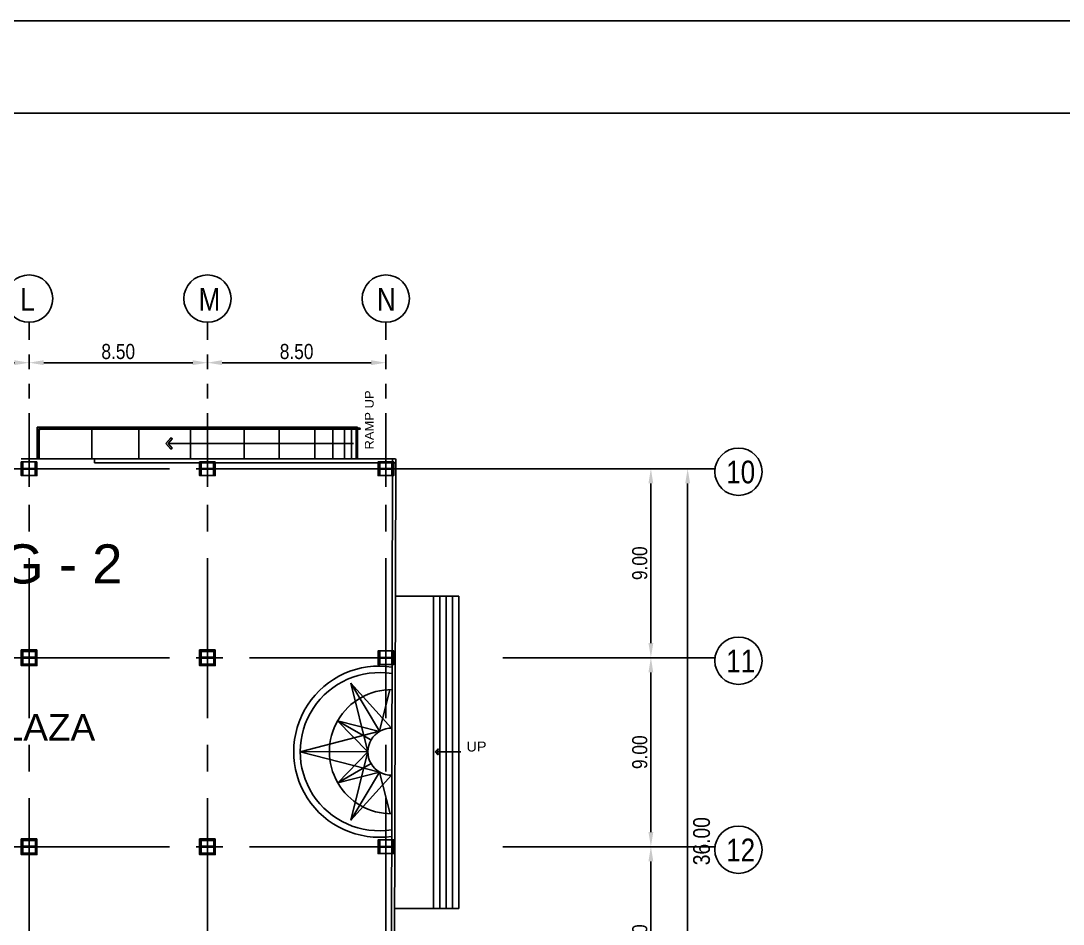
# Model space of a CAD drawing. Header units: millimetres. Extents: x 2148 to 2681, y 758 to 986.
# Drawn here: x 2197.38 to 2222.21, y 888.53 to 910.04 of the extents above; entities that cross this region are included whole.
import ezdxf

# ---------------------------------------------------------------- set-up
doc = ezdxf.new("R2010")
doc.units = ezdxf.units.MM
doc.linetypes.add('CENTER2', pattern=[28.575, 19.05, -3.175, 3.175, -3.175])
doc.linetypes.add('PHANTOMX2', pattern=[5, 2.5, -0.5, 0.5, -0.5, 0.5, -0.5])
for name, color, linetype in [("arch'l plan-pl", 8, 'Continuous'), ('cladding', 2, 'Continuous'), ('COL-EX', 2, 'Continuous'), ('COL-IN', 2, 'Continuous'), ('D', 1, 'Continuous'), ('DIM', 20, 'Continuous'), ('ELAYOUT', 4, 'Continuous'), ('FIXTURE', 1, 'Continuous'), ('grid', 241, 'PHANTOMX2'), ('HATCH', 8, 'Continuous'), ('S_GRID LINES', 252, 'Continuous'), ('TEXT', 6, 'Continuous'), ('wall', 4, 'Continuous'), ('WLINE', 7, 'Continuous')]:
    doc.layers.add(name, color=color, linetype=linetype)
doc.styles.add('ARIALNW', font='ARIALN.TTF')
doc.styles.add('MMTX$0$ESMX$0$X-OPTA1D', font='x-opta1d')
doc.styles.add('SWISS', font='swissl.ttf')
doc.dimstyles.new('DIM 200', dxfattribs={"dimtxt": 0.36, "dimasz": 0.35, "dimexe": 0.1, "dimexo": 0, "dimgap": 0.08, "dimtad": 1, "dimlfac": 2, "dimrnd": 0.005, "dimzin": 1, "dimdsep": 46, "dimtxsty": 'ARIALNW', "dimcen": 0.09, "dimclrd": 6, "dimclre": 6, "dimclrt": 13, "dimadec": 0, "dimazin": 0, "dimtfac": 1, "dimtofl": 0, "dimtmove": 2, "dimatfit": 3, "dimfxl": 1, "dimtolj": 1, "dimtzin": 0, "dimarcsym": 0})

# ---------------------------------------------------------------- blocks, each defined once
blk = doc.blocks.new('A$C1DB67A09')
at = {"layer": 'Defpoints', "ltscale": 0.5, "elevation": 0}
blk.add_lwpolyline([(7.292, -83.48), (108.892, -83.48), (108.892, -7.28), (7.292, -7.28)], close=True, dxfattribs=at)
at = {"layer": 'wall', "color": 16, "linetype": 'ByBlock', "ltscale": 1.5, "elevation": 0}
blk.add_lwpolyline([(9.492, -81.28), (106.692, -81.28), (106.692, -9.48), (9.492, -9.48)], close=True, dxfattribs=at)
blk = doc.blocks.new('*D2194')
at = {"layer": 'D', "color": 6, "lineweight": -2, "ltscale": 0.5, "transparency": 16777216}
for p, q in [((2205.203, 899.373), (2213.364, 899.373)), ((2213.264, 899.023), (2213.264, 881.723)), ((2207.326, 881.373), (2213.364, 881.373))]:
    blk.add_line(p, q, dxfattribs=at)
at = {"layer": 'D', "color": 6, "ltscale": 0.5, "transparency": 16777216}
for points in [[(2213.206, 899.023), (2213.323, 899.023), (2213.264, 899.373)], [(2213.206, 881.723), (2213.323, 881.723), (2213.264, 881.373)]]:
    blk.add_solid(points, dxfattribs=at)
at = {"layer": 'Defpoints', "color": 0, "ltscale": 0.5, "transparency": 16777216}
for p in [(2205.203, 899.373, 0), (2207.326, 881.373, 0), (2213.264, 881.373)]:
    blk.add_point(p, dxfattribs=at)
at = {"layer": 'D', "color": 13, "ltscale": 0.5, "transparency": 16777216, "insert": (2213.598, 890.505), "char_height": 0.4, "attachment_point": 5, "rotation": 90, "style": 'ARIALNW'}
blk.add_mtext('\\A1;36.00', dxfattribs=at)
blk = doc.blocks.new('*D2197')
at = {"layer": 'Defpoints', "color": 0, "linetype": 'ByBlock', "ltscale": 0.5, "transparency": 16777216}
for p in [(2193.321, 901.899, 0), (2197.573, 901.899, 0), (2197.573, 901.899)]:
    blk.add_point(p, dxfattribs=at)
at = {"layer": 'ELAYOUT', "color": 6, "linetype": 'ByBlock', "lineweight": -2, "ltscale": 0.5, "transparency": 16777216}
for p, q in [((2193.321, 901.899), (2193.321, 901.999)), ((2197.573, 901.899), (2197.573, 901.999)), ((2193.671, 901.899), (2197.223, 901.899))]:
    blk.add_line(p, q, dxfattribs=at)
at = {"layer": 'ELAYOUT', "color": 6, "linetype": 'ByBlock', "ltscale": 0.5, "transparency": 16777216}
for points in [[(2193.671, 901.958), (2193.671, 901.841), (2193.321, 901.899)], [(2197.223, 901.958), (2197.223, 901.841), (2197.573, 901.899)]]:
    blk.add_solid(points, dxfattribs=at)
at = {"layer": 'ELAYOUT', "color": 13, "linetype": 'ByBlock', "ltscale": 0.5, "transparency": 16777216, "insert": (2195.447, 902.163), "char_height": 0.36, "attachment_point": 5, "style": 'ARIALNW'}
blk.add_mtext('\\A1;8.50', dxfattribs=at)
blk = doc.blocks.new('*D2198')
at = {"layer": 'Defpoints', "color": 0, "linetype": 'ByBlock', "ltscale": 0.5, "transparency": 16777216}
for p in [(2197.573, 901.899, 0), (2201.822, 901.899, 0), (2201.822, 901.899)]:
    blk.add_point(p, dxfattribs=at)
at = {"layer": 'ELAYOUT', "color": 6, "linetype": 'ByBlock', "lineweight": -2, "ltscale": 0.5, "transparency": 16777216}
for p, q in [((2197.573, 901.899), (2197.573, 901.999)), ((2201.822, 901.899), (2201.822, 901.999)), ((2197.923, 901.899), (2201.472, 901.899))]:
    blk.add_line(p, q, dxfattribs=at)
at = {"layer": 'ELAYOUT', "color": 6, "linetype": 'ByBlock', "ltscale": 0.5, "transparency": 16777216}
for points in [[(2197.923, 901.958), (2197.923, 901.841), (2197.573, 901.899)], [(2201.472, 901.958), (2201.472, 901.841), (2201.822, 901.899)]]:
    blk.add_solid(points, dxfattribs=at)
at = {"layer": 'ELAYOUT', "color": 13, "linetype": 'ByBlock', "ltscale": 0.5, "transparency": 16777216, "insert": (2199.697, 902.163), "char_height": 0.36, "attachment_point": 5, "style": 'ARIALNW'}
blk.add_mtext('\\A1;8.50', dxfattribs=at)
blk = doc.blocks.new('*D2199')
at = {"layer": 'Defpoints', "color": 0, "linetype": 'ByBlock', "ltscale": 0.5, "transparency": 16777216}
for p in [(2201.822, 901.899, 0), (2206.072, 901.899, 0), (2206.072, 901.899)]:
    blk.add_point(p, dxfattribs=at)
at = {"layer": 'ELAYOUT', "color": 6, "linetype": 'ByBlock', "lineweight": -2, "ltscale": 0.5, "transparency": 16777216}
for p, q in [((2201.822, 901.899), (2201.822, 901.999)), ((2206.072, 901.899), (2206.072, 901.999)), ((2202.172, 901.899), (2205.722, 901.899))]:
    blk.add_line(p, q, dxfattribs=at)
at = {"layer": 'ELAYOUT', "color": 6, "linetype": 'ByBlock', "ltscale": 0.5, "transparency": 16777216}
for points in [[(2202.172, 901.958), (2202.172, 901.841), (2201.822, 901.899)], [(2205.722, 901.958), (2205.722, 901.841), (2206.072, 901.899)]]:
    blk.add_solid(points, dxfattribs=at)
at = {"layer": 'ELAYOUT', "color": 13, "linetype": 'ByBlock', "ltscale": 0.5, "transparency": 16777216, "insert": (2203.947, 902.163), "char_height": 0.36, "attachment_point": 5, "style": 'ARIALNW'}
blk.add_mtext('\\A1;8.50', dxfattribs=at)
blk = doc.blocks.new('*D2200')
at = {"color": 6, "lineweight": -2, "transparency": 16777216}
for p, q in [((2211.388, 899.373), (2212.488, 899.373)), ((2212.388, 899.023), (2212.388, 895.223)), ((2211.674, 894.873), (2212.488, 894.873))]:
    blk.add_line(p, q, dxfattribs=at)
at = {"color": 6, "transparency": 16777216}
for points in [[(2212.33, 899.023), (2212.446, 899.023), (2212.388, 899.373)], [(2212.33, 895.223), (2212.446, 895.223), (2212.388, 894.873)]]:
    blk.add_solid(points, dxfattribs=at)
at = {"layer": 'Defpoints', "color": 0, "transparency": 16777216}
for p in [(2211.388, 899.373, 0), (2211.674, 894.873, 0), (2212.388, 894.873)]:
    blk.add_point(p, dxfattribs=at)
at = {"color": 13, "transparency": 16777216, "insert": (2212.124, 897.123), "char_height": 0.36, "attachment_point": 5, "rotation": 90, "style": 'ARIALNW'}
blk.add_mtext('\\A1;9.00', dxfattribs=at)
blk = doc.blocks.new('*D2201')
at = {"color": 6, "lineweight": -2, "transparency": 16777216}
for p, q in [((2211.674, 894.873), (2212.488, 894.873)), ((2212.388, 894.523), (2212.388, 890.723)), ((2212.388, 890.373), (2212.488, 890.373))]:
    blk.add_line(p, q, dxfattribs=at)
at = {"color": 6, "transparency": 16777216}
for points in [[(2212.33, 894.523), (2212.446, 894.523), (2212.388, 894.873)], [(2212.33, 890.723), (2212.446, 890.723), (2212.388, 890.373)]]:
    blk.add_solid(points, dxfattribs=at)
at = {"layer": 'Defpoints', "color": 0, "transparency": 16777216}
for p in [(2211.674, 894.873, 0), (2212.388, 890.373, 0), (2212.388, 890.373)]:
    blk.add_point(p, dxfattribs=at)
at = {"color": 13, "transparency": 16777216, "insert": (2212.124, 892.623), "char_height": 0.36, "attachment_point": 5, "rotation": 90, "style": 'ARIALNW'}
blk.add_mtext('\\A1;9.00', dxfattribs=at)
blk = doc.blocks.new('*D2202')
at = {"color": 6, "lineweight": -2, "transparency": 16777216}
for p, q in [((2212.388, 890.373), (2212.488, 890.373)), ((2212.388, 890.023), (2212.388, 886.223)), ((2212.388, 885.873), (2212.488, 885.873))]:
    blk.add_line(p, q, dxfattribs=at)
at = {"color": 6, "transparency": 16777216}
for points in [[(2212.33, 890.023), (2212.446, 890.023), (2212.388, 890.373)], [(2212.33, 886.223), (2212.446, 886.223), (2212.388, 885.873)]]:
    blk.add_solid(points, dxfattribs=at)
at = {"layer": 'Defpoints', "color": 0, "transparency": 16777216}
for p in [(2212.388, 890.373, 0), (2212.388, 885.873, 0), (2212.388, 885.873)]:
    blk.add_point(p, dxfattribs=at)
at = {"color": 13, "transparency": 16777216, "insert": (2212.124, 888.123), "char_height": 0.36, "attachment_point": 5, "rotation": 90, "style": 'ARIALNW'}
blk.add_mtext('\\A1;9.00', dxfattribs=at)

msp = doc.modelspace()

# ---------------------------------------------------------------- linework, layer by layer
at = {"ltscale": 0.05}
for p, q in [((2208.8600362, 899.3728434, 0), (2213.9163777, 899.3728434, 0)), ((2207.2089501, 896.340914, 0), (2207.2089501, 888.9048269, 0)), ((2207.3589501, 896.340914, 0), (2207.3589501, 888.9048269, 0)), ((2207.5089501, 896.340914, 0), (2207.5089501, 888.9048269, 0)), ((2207.6589501, 896.340914, 0), (2207.6589501, 888.9048269, 0)), ((2207.8089501, 896.340914, 0), (2207.8089501, 888.9048269, 0)), ((2208.8600362, 894.872725, 0), (2213.9163777, 894.872725, 0)), ((2208.8600362, 890.372725, 0), (2213.9163777, 890.372725, 0))]:
    msp.add_line(p, q, dxfattribs=at)
for centre in [(2197.5740845, 903.4248266, 0.0000018), (2201.8230901, 903.4248266, 0.0000018), (2206.0720957, 903.4248266, 0.0000018), (2214.4754292, 899.3022058, 0.0000018), (2214.4754292, 894.8020874, 0.0000018), (2214.4754292, 890.3020874, 0.0000018)]:
    msp.add_circle(centre, 0.5634965)
at = {"layer": "arch'l plan-pl", "linetype": 'ByBlock', "ltscale": 0.5}
for p, q in [((2205.2407324, 894.2670096, 0), (2205.6445007, 892.6314215, 0)), ((2205.2407324, 894.2670096, 0), (2206.2058594, 893.1963022, 0)), ((2205.2407324, 894.2670096, 0), (2205.9246482, 893.1207838, 0)), ((2205.7184132, 892.9147003, 0), (2204.9221891, 893.3695248, 0)), ((2204.9221891, 893.3695248, 0), (2205.9245969, 893.1206213, 0)), ((2204.9221891, 893.3695248, 0), (2205.6439625, 892.6357611, 0)), ((2204.032962, 892.6362572, 0), (2205.9244305, 893.1206626, 0)), ((2204.032962, 892.6362572, 0), (2205.6402712, 892.6395137, 0)), ((2204.032962, 892.6362572, 0), (2205.9246497, 892.1490755, 0)), ((2205.6444912, 892.6362572, 0), (2204.9289967, 891.8911985, 0)), ((2205.2407324, 891.0028555, 0), (2205.6445007, 892.6384436, 0)), ((2205.7209982, 892.3533366, 0), (2204.9289967, 891.8911985, 0)), ((2205.9246497, 892.1490755, 0), (2204.9289967, 891.8911985, 0)), ((2205.2407324, 891.0028555, 0), (2205.9246482, 892.1490813, 0)), ((2205.2407324, 891.0028555, 0), (2206.2058594, 892.0735628, 0))]:
    msp.add_line(p, q, dxfattribs=at)
for centre, radius, start, end in [((2205.9165528, 892.6362572, 0.0000018), 2.0381282, 81.37391184, 278.35569321), ((2205.9165528, 892.6362572, 0.0000018), 1.8835909, 80.67147997, 279.05812514), ((2206.205861, 892.6362572, 0.0000018), 1.4783419, 89.41418271, 270.31542236), ((2206.2058594, 892.6349325, 0.0000018), 0.5613697, 88.67820239, 271.05140268)]:
    msp.add_arc(centre, radius, start, end, dxfattribs=at)
at = {"layer": 'cladding', "elevation": 0.0000018}
for points in [[(2197.7603908, 899.5350565), (2197.7603908, 899.2100565), (2197.3853908, 899.2100565), (2197.3853908, 899.5350565)], [(2202.0093964, 899.5350565), (2202.0093964, 899.2100565), (2201.6343964, 899.2100565), (2201.6343964, 899.5350565)], [(2206.2618295, 899.5350565), (2206.2618295, 899.2100565), (2205.8868295, 899.2100565), (2205.8868295, 899.5350565)], [(2197.7603908, 895.0600565), (2197.7603908, 894.6850565), (2197.3853908, 894.6850565), (2197.3853908, 895.0600565)], [(2202.0093964, 895.0600565), (2202.0093964, 894.6850565), (2201.6343964, 894.6850565), (2201.6343964, 895.0600565)], [(2206.2618295, 895.0350565), (2206.2618295, 894.7100565), (2205.8868295, 894.7100565), (2205.8868295, 895.0350565)], [(2197.7603908, 890.5600565), (2197.7603908, 890.1850565), (2197.3853908, 890.1850565), (2197.3853908, 890.5600565)], [(2202.0093964, 890.5600565), (2202.0093964, 890.1850565), (2201.6343964, 890.1850565), (2201.6343964, 890.5600565)], [(2206.2618295, 890.5350565), (2206.2618295, 890.2100565), (2205.8868295, 890.2100565), (2205.8868295, 890.5350565)]]:
    msp.add_lwpolyline(points, close=True, dxfattribs=at)
at = {"layer": 'COL-EX', "elevation": 0.0000018}
for points in [[(2197.7178908, 899.3650565), (2197.7178908, 899.2225565), (2197.7478908, 899.2225565), (2197.7478908, 899.5225565), (2197.7178908, 899.5225565), (2197.7178908, 899.3800565), (2197.4278908, 899.3800565), (2197.4278908, 899.5225565), (2197.3978908, 899.5225565), (2197.3978908, 899.2225565), (2197.4278908, 899.2225565), (2197.4278908, 899.3650565)], [(2201.9668964, 899.3650565), (2201.9668964, 899.2225565), (2201.9968964, 899.2225565), (2201.9968964, 899.5225565), (2201.9668964, 899.5225565), (2201.9668964, 899.3800565), (2201.6768964, 899.3800565), (2201.6768964, 899.5225565), (2201.6468964, 899.5225565), (2201.6468964, 899.2225565), (2201.6768964, 899.2225565), (2201.6768964, 899.3650565)], [(2206.2193295, 899.3650565), (2206.2193295, 899.2225565), (2206.2493295, 899.2225565), (2206.2493295, 899.5225565), (2206.2193295, 899.5225565), (2206.2193295, 899.3800565), (2205.9293295, 899.3800565), (2205.9293295, 899.5225565), (2205.8993295, 899.5225565), (2205.8993295, 899.2225565), (2205.9293295, 899.2225565), (2205.9293295, 899.3650565)], [(2206.2193295, 894.8650565), (2206.2193295, 894.7225565), (2206.2493295, 894.7225565), (2206.2493295, 895.0225565), (2206.2193295, 895.0225565), (2206.2193295, 894.8800565), (2205.9293295, 894.8800565), (2205.9293295, 895.0225565), (2205.8993295, 895.0225565), (2205.8993295, 894.7225565), (2205.9293295, 894.7225565), (2205.9293295, 894.8650565)], [(2206.2193295, 890.3650565), (2206.2193295, 890.2225565), (2206.2493295, 890.2225565), (2206.2493295, 890.5225565), (2206.2193295, 890.5225565), (2206.2193295, 890.3800565), (2205.9293295, 890.3800565), (2205.9293295, 890.5225565), (2205.8993295, 890.5225565), (2205.8993295, 890.2225565), (2205.9293295, 890.2225565), (2205.9293295, 890.3650565)]]:
    msp.add_lwpolyline(points, close=True, dxfattribs=at)
at = {"layer": 'COL-IN'}
for p, q in [((2197.3978908, 894.6975565, 0), (2197.3978908, 895.0475565, 0)), ((2197.3978908, 895.0475565, 0), (2197.7478908, 895.0475565, 0)), ((2197.4228908, 895.0475565, 0), (2197.4228908, 894.6975565, 0)), ((2197.7228908, 895.0475565, 0), (2197.7228908, 894.6975565, 0)), ((2197.7478908, 895.0475565, 0), (2197.7478908, 894.6975565, 0)), ((2201.6468964, 894.6975565, 0), (2201.6468964, 895.0475565, 0)), ((2201.6468964, 895.0475565, 0), (2201.9968964, 895.0475565, 0)), ((2201.6718964, 895.0475565, 0), (2201.6718964, 894.6975565, 0)), ((2201.9718964, 895.0475565, 0), (2201.9718964, 894.6975565, 0)), ((2201.9968964, 895.0475565, 0), (2201.9968964, 894.6975565, 0)), ((2197.4228908, 895.0225565, 0), (2197.7228908, 895.0225565, 0)), ((2197.4228908, 894.8850565, 0), (2197.7228908, 894.8850565, 0)), ((2197.4228908, 894.8600565, 0), (2197.7228908, 894.8600565, 0)), ((2201.6718964, 895.0225565, 0), (2201.9718964, 895.0225565, 0)), ((2201.6718964, 894.8850565, 0), (2201.9718964, 894.8850565, 0)), ((2201.6718964, 894.8600565, 0), (2201.9718964, 894.8600565, 0)), ((2197.7478908, 894.6975565, 0), (2197.3978908, 894.6975565, 0)), ((2197.7228908, 894.7225565, 0), (2197.4228908, 894.7225565, 0)), ((2201.9968964, 894.6975565, 0), (2201.6468964, 894.6975565, 0)), ((2201.9718964, 894.7225565, 0), (2201.6718964, 894.7225565, 0)), ((2197.3978908, 890.1975565, 0), (2197.3978908, 890.5475565, 0)), ((2197.3978908, 890.5475565, 0), (2197.7478908, 890.5475565, 0)), ((2197.4228908, 890.5475565, 0), (2197.4228908, 890.1975565, 0)), ((2197.4228908, 890.5225565, 0), (2197.7228908, 890.5225565, 0)), ((2197.4228908, 890.3850565, 0), (2197.7228908, 890.3850565, 0)), ((2197.4228908, 890.3600565, 0), (2197.7228908, 890.3600565, 0)), ((2197.7228908, 890.5475565, 0), (2197.7228908, 890.1975565, 0)), ((2197.7478908, 890.5475565, 0), (2197.7478908, 890.1975565, 0)), ((2201.6468964, 890.1975565, 0), (2201.6468964, 890.5475565, 0)), ((2201.6468964, 890.5475565, 0), (2201.9968964, 890.5475565, 0)), ((2201.6718964, 890.5475565, 0), (2201.6718964, 890.1975565, 0)), ((2201.6718964, 890.5225565, 0), (2201.9718964, 890.5225565, 0)), ((2201.6718964, 890.3850565, 0), (2201.9718964, 890.3850565, 0)), ((2201.6718964, 890.3600565, 0), (2201.9718964, 890.3600565, 0)), ((2201.9718964, 890.5475565, 0), (2201.9718964, 890.1975565, 0)), ((2201.9968964, 890.5475565, 0), (2201.9968964, 890.1975565, 0)), ((2197.7478908, 890.1975565, 0), (2197.3978908, 890.1975565, 0)), ((2197.7228908, 890.2225565, 0), (2197.4228908, 890.2225565, 0)), ((2201.9968964, 890.1975565, 0), (2201.6468964, 890.1975565, 0)), ((2201.9718964, 890.2225565, 0), (2201.6718964, 890.2225565, 0))]:
    msp.add_line(p, q, dxfattribs=at)
at = {"layer": 'D', "ltscale": 0.5}
for p, q in [((2206.2339501, 899.6128704, 0), (2206.2009386, 885.6228704, 0)), ((2206.3089501, 899.6128704, 0), (2206.2759386, 885.6228704, 0))]:
    msp.add_line(p, q, dxfattribs=at)
at = {"layer": 'Defpoints', "ltscale": 0.5, "elevation": 0}
msp.add_lwpolyline([(2173.4500187, 833.8388045), (2275.0500187, 833.8388045), (2275.0500187, 910.0388045), (2173.4500187, 910.0388045)], close=True, dxfattribs=at)
at = {"layer": 'FIXTURE', "linetype": 'ByBlock', "ltscale": 0.5}
msp.add_line((2199.1304853, 899.6128704, 0), (2197.3853908, 899.6128704, 0), dxfattribs=at)
at = {"layer": 'grid', "ltscale": 0.7}
for p, q in [((2197.5728908, 898.9448607), (2197.5728908, 902.86133, 0)), ((2201.8218964, 898.9448607, 0), (2201.8218964, 902.86133, 0)), ((2206.0719774, 898.9448607, 0), (2206.0719774, 902.86133, 0))]:
    msp.add_line(p, q, dxfattribs=at)
at = {"layer": 'HATCH', "linetype": 'ByBlock', "ltscale": 0.5}
for p, q in [((2199.0698239, 900.3628705, 0), (2199.0698239, 899.6128704, 0)), ((2200.1914396, 900.3628705, 0), (2200.1914396, 899.6128704, 0)), ((2201.4210746, 900.3628705, 0), (2201.4210746, 899.6128704, 0)), ((2202.6971772, 900.3628705, 0), (2202.6971772, 899.6128704, 0)), ((2203.5280066, 900.3628705, 0), (2203.5280066, 899.6128704, 0)), ((2204.3809904, 900.3628705, 0), (2204.3809904, 899.6128704, 0)), ((2204.8082109, 900.3628705, 0), (2204.8082109, 899.6128704, 0)), ((2205.0852619, 900.3628705, 0), (2205.0852619, 899.6128704, 0)), ((2205.2583953, 900.3628705, 0), (2205.2583953, 899.6128704, 0)), ((2205.362286, 900.3628705, 0), (2205.362286, 899.6128704, 0)), ((2205.4012518, 900.3628705, 0), (2205.4012518, 899.6128704, 0)), ((2205.2997247, 899.9735136, 0), (2200.8858581, 899.9735136, 0)), ((2206.171962, 894.1145834, 0), (2205.9244305, 893.1206626, 0)), ((2207.8350112, 892.6310487, -0.0000001), (2207.2767002, 892.6310487, -0.0000001)), ((2207.8621027, 892.6310487, 0), (2207.3037916, 892.6310487, 0)), ((2205.9246497, 892.1490755, 0), (2206.1787695, 891.1579153, 0))]:
    msp.add_line(p, q, dxfattribs=at)
at = {"layer": 'HATCH', "linetype": 'CENTER2', "ltscale": 0.2}
msp.add_line((2201.8230901, 899.3725565, 0), (2210.3732553, 899.3728705, 0), dxfattribs=at)
at = {"layer": 'HATCH', "color": 7, "linetype": 'ByBlock', "ltscale": 0.5}
for points, elevation in [([(2200.8336434, 899.9759831), (2200.9525392, 900.1121901), (2200.9849641, 900.087521), (2200.8836141, 899.9759831)], 0.0000018), ([(2200.8336434, 899.9759831), (2200.9525392, 899.8397761), (2200.9849641, 899.8644451), (2200.8836141, 899.9759831)], 0.0000018), ([(2207.2517148, 892.6310487), (2207.3111627, 892.6991522), (2207.3273752, 892.6868177), (2207.2767002, 892.6310487)], 0.0000017), ([(2207.2517148, 892.6310487), (2207.3111627, 892.5629452), (2207.3273752, 892.5752797), (2207.2767002, 892.6310487)], 0.0000017)]:
    msp.add_lwpolyline(points, dxfattribs=dict(at, elevation=elevation))
at = {"layer": 'S_GRID LINES', "linetype": 'CENTER2', "ltscale": 0.2}
for p, q in [((2179.9619836, 899.3725565), (2206.0731711, 899.3725565, 0)), ((2197.5728908, 876.2884491), (2197.5728908, 898.9448607)), ((2201.8218964, 876.2884491, 0), (2201.8218964, 898.9448607, 0)), ((2206.0719774, 876.2884491, 0), (2206.0719774, 898.9448607, 0)), ((2179.9619836, 894.8725565), (2206.2977566, 894.8725565, 0)), ((2179.9619836, 890.3725565), (2206.2871306, 890.3725565, 0))]:
    msp.add_line(p, q, dxfattribs=at)
at = {"layer": 'WLINE', "ltscale": 0.05}
for p, q in [((2205.4012518, 900.3628705, 0), (2197.7624595, 900.3628705, 0)), ((2197.7624595, 899.6128704, 0), (2197.7624595, 900.3628705, 0)), ((2197.7874595, 899.6128704, 0), (2197.7874595, 900.2878705, 0)), ((2197.8124595, 899.6128704, 0), (2197.8124595, 900.2878705, 0)), ((2205.4547507, 900.3378705, 0), (2197.8374595, 900.3378705, 0)), ((2205.4551401, 900.3128705, 0), (2197.8374595, 900.3128705, 0)), ((2199.1304853, 899.6128704, 0), (2199.1304853, 899.5128705, 0)), ((2207.8089501, 896.340914, 0), (2206.2836648, 896.340914, 0)), ((2207.8089501, 888.9048269, 0), (2206.2836648, 888.9048269, 0))]:
    msp.add_line(p, q, dxfattribs=at)
at = {"layer": 'WLINE', "ltscale": 0.05, "elevation": 0.0000018}
for points in [[(2206.3067584, 899.6128704), (2199.1304853, 899.6128704)], [(2206.3065223, 899.5128705), (2199.1304853, 899.5128705)]]:
    msp.add_lwpolyline(points, dxfattribs=at)
at = {"layer": 'WLINE', "ltscale": 0.05}
for centre, radius, start, end in [((2197.8374595, 900.2878705, -0.0000028), 0.05, 90, 180), ((2197.8374595, 900.2878705, -0.0000028), 0.025, 90, 180), ((2205.4540819, 900.325357, 0.0000018), 0.0125313, 274.84409726, 93.05940272)]:
    msp.add_arc(centre, radius, start, end, dxfattribs=at)

# ---------------------------------------------------------------- block references
at = {"layer": 'DIM', "color": 8}
msp.add_blockref('A$C1DB67A09', (2166.158248, 917.3189005), dxfattribs=at)

# ---------------------------------------------------------------- texts
at = {"color": 2, "style": 'MMTX$0$ESMX$0$X-OPTA1D', "width": 1.1}
msp.add_text('RAMP UP', height=0.21, rotation=90, dxfattribs=at).set_placement((2205.7833774, 899.83114, 0.0000018))
msp.add_text('UP', height=0.2352, dxfattribs=at).set_placement((2207.9932082, 892.640716, 0.0000017))
at = {"layer": 'TEXT', "style": 'SWISS'}
msp.add_text('BUILDING - 2', height=0.931411859, rotation=359.98971085, dxfattribs=at).set_placement((2191.7740754, 896.6427529, 0.0000021))
msp.add_text('STUDENT PLAZA', height=0.630377748, dxfattribs=at).set_placement((2191.9565953, 892.9017558, 0.0000018))
at = {"layer": 'TEXT', "char_height": 0.54, "width": 3.396423809, "attachment_point": 1, "style": 'ARIALNW'}
for s, insert in [('L', (2197.363005, 903.6739556, 0)), ('M', (2201.6120106, 903.6739556, 0)), ('N', (2205.8610162, 903.6739556, 0)), ('10', (2214.1837779, 899.5656125, 0)), ('11', (2214.1837779, 895.0654942, 0)), ('12', (2214.1837779, 890.5654942, 0))]:
    msp.add_mtext(s, dxfattribs=dict(at, insert=insert))

# ---------------------------------------------------------------- dimensions: what is measured, and where the dimension line sits
at = {"color": 2}
for base, p1, p2, picture, middle in [((2212.3879876, 894.872725, 0.0000018), (2211.3882069, 899.3728434, 0), (2211.6735192, 894.872725, 0), '*D2200', (2212.1241813, 897.1227842, 0.0000018)), ((2212.3879876, 890.372725, 0.0000018), (2211.6735192, 894.872725, 0), (2212.3879876, 890.372725, 0), '*D2201', (2212.1241813, 892.622725, 0.0000018)), ((2212.3879876, 885.8728705, 0.0000018), (2212.3879876, 890.372725, 0), (2212.3879876, 885.8728705, 0), '*D2202', (2212.1241813, 888.1227977, 0.0000018))]:
    dim = msp.add_linear_dim(base=base, p1=p1, p2=p2, angle=270, dimstyle='DIM 200', dxfattribs=at)
    dim.commit()
    dim.dimension.update_dxf_attribs({"geometry": picture, "text_midpoint": middle})
at = {"layer": 'D', "ltscale": 0.5}
dim = msp.add_linear_dim(base=(2213.2644673, 881.3725565, 0.0000018), p1=(2205.2027632, 899.3727235, 0), p2=(2207.3256263, 881.3725565, 0), angle=90, dimstyle='DIM 200', override={"dimtxt": 0.4, "dimfxl": 0.18}, dxfattribs=at)
dim.commit()
dim.dimension.update_dxf_attribs({"geometry": '*D2194', "text_midpoint": (2213.5976483, 890.5047634, 0.0000018), "dimtype": 160})
at = {"layer": 'ELAYOUT', "linetype": 'ByBlock', "ltscale": 0.5}
dim = msp.add_linear_dim(base=(2197.5728908, 901.8993286, 0.0000018), p1=(2193.3206752, 901.8993286, 0), p2=(2197.5728908, 901.8993286, 0), text='8.50', dimstyle='DIM 200', dxfattribs=at)
dim.commit()
dim.dimension.update_dxf_attribs({"geometry": '*D2197', "text_midpoint": (2195.446783, 902.1631349, 0.0000018)})
for base, p1, p2, picture, middle in [((2201.8218964, 901.8993286, 0.0000018), (2197.5728908, 901.8993286, 0), (2201.8218964, 901.8993286, 0), '*D2198', (2199.6973936, 902.1631349, 0.0000018)), ((2206.0719774, 901.8993286, 0.0000018), (2201.8218964, 901.8993286, 0), (2206.0719774, 901.8993286, 0), '*D2199', (2203.9469369, 902.1631349, 0.0000018))]:
    dim = msp.add_linear_dim(base=base, p1=p1, p2=p2, dimstyle='DIM 200', dxfattribs=at)
    dim.commit()
    dim.dimension.update_dxf_attribs({"geometry": picture, "text_midpoint": middle})

doc.saveas('drawing.dxf')
